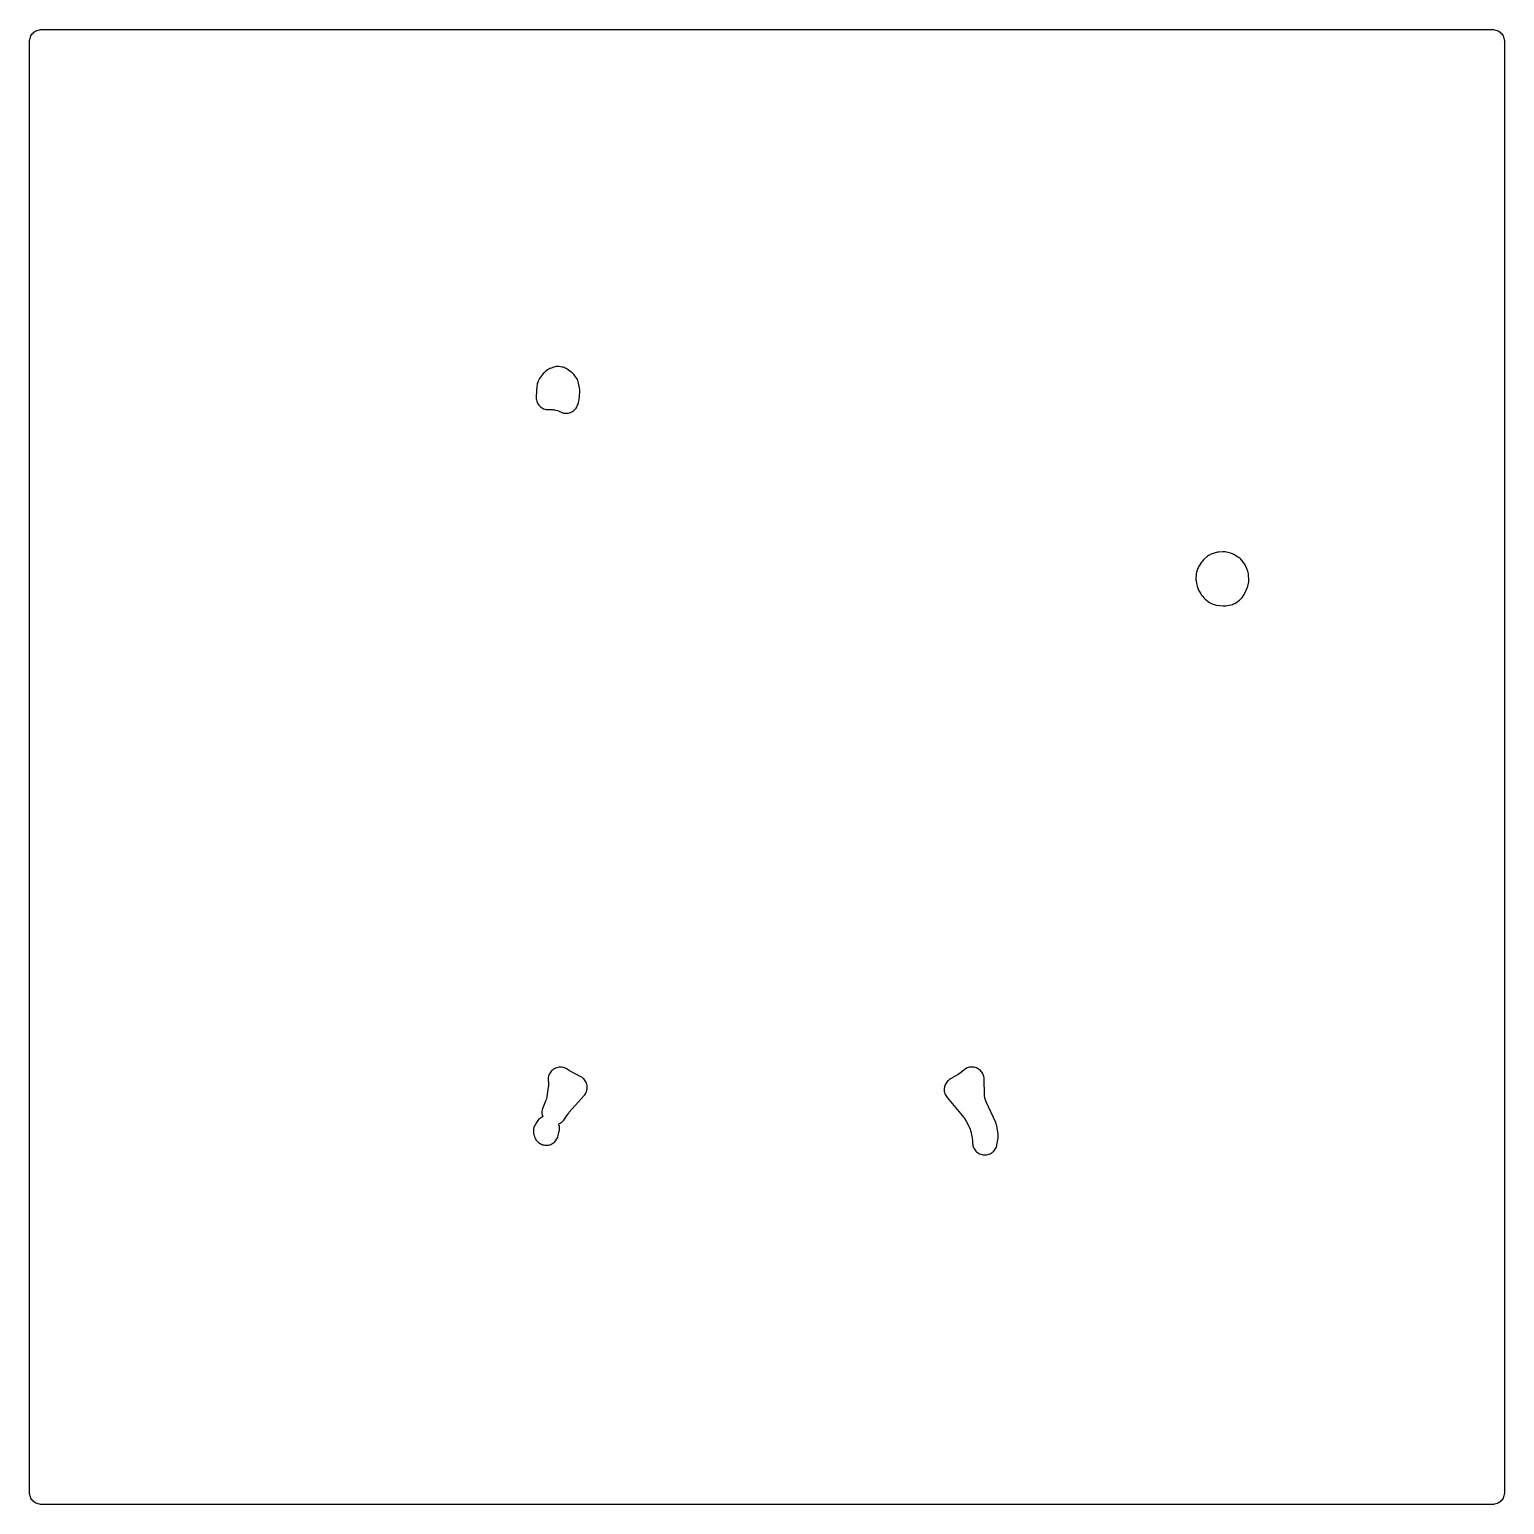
# Model space of a CAD drawing. Header units: millimetres. Extents: x 0 to 300, y 0 to 300.
import ezdxf

# ---------------------------------------------------------------- set-up
doc = ezdxf.new("R2010")
doc.units = ezdxf.units.MM
doc.layers.add('CUT', color=7, linetype='CONTINUOUS')

msp = doc.modelspace()

# ---------------------------------------------------------------- linework, layer by layer
at = {"layer": 'CUT'}
for points in [[(-0.15, 297.5872), (-0.135, 297.8933), (-0.099, 298.1357), (-0.0395, 298.3734), (0.0431, 298.6041), (0.1479, 298.8256), (0.2738, 299.0358), (0.4198, 299.2326), (0.5844, 299.4142), (0.7659, 299.5787), (0.9627, 299.7247), (1.1729, 299.8507), (1.3944, 299.9554), (1.6252, 300.038), (1.8629, 300.0975), (2.1053, 300.1335), (2.4114, 300.1485), (297.5886, 300.1485), (297.8947, 300.1335), (298.1371, 300.0975), (298.3748, 300.038), (298.6056, 299.9554), (298.8271, 299.8507), (299.0373, 299.7247), (299.2341, 299.5787), (299.4156, 299.4142), (299.5802, 299.2326), (299.7262, 299.0358), (299.8521, 298.8256), (299.9569, 298.6041), (300.0395, 298.3734), (300.099, 298.1357), (300.135, 297.8933), (300.15, 297.5872), (300.15, 2.4114), (300.135, 2.1053), (300.099, 1.8629), (300.0395, 1.6252), (299.9569, 1.3944), (299.8521, 1.1729), (299.7262, 0.9627), (299.5802, 0.7659), (299.4156, 0.5844), (299.2341, 0.4198), (299.0373, 0.2738), (298.8271, 0.1479), (298.6056, 0.0431), (298.3748, -0.0395), (298.1371, -0.099), (297.8947, -0.135), (297.5886, -0.15), (2.4114, -0.15), (2.1053, -0.135), (1.8629, -0.099), (1.6252, -0.0395), (1.3944, 0.0431), (1.1729, 0.1479), (0.9627, 0.2738), (0.7659, 0.4198), (0.5844, 0.5844), (0.4198, 0.7659), (0.2738, 0.9627), (0.1479, 1.1729), (0.0431, 1.3944), (-0.0395, 1.6252), (-0.099, 1.8629), (-0.135, 2.1053), (-0.15, 2.4114)], [(103.0042, 225.4364), (102.9984, 225.1974), (103.0155, 224.9588), (103.0553, 224.723), (103.1175, 224.4921), (103.2014, 224.2682), (103.3064, 224.0533), (103.4314, 223.8494), (103.5753, 223.6584), (103.7368, 223.482), (103.9145, 223.3219), (104.1066, 223.1795), (104.3114, 223.0561), (104.5271, 222.9528), (104.7517, 222.8706), (104.9831, 222.8102), (105.2192, 222.7722), (105.4579, 222.757), (105.6969, 222.7646), (105.8207, 222.7745), (105.8505, 222.7762), (106.157, 222.7803), (106.4627, 222.757), (106.4923, 222.7534), (106.6574, 222.7297), (106.7225, 222.7189), (106.9273, 222.6789), (106.9636, 222.6708), (107.3324, 222.5663), (107.6873, 222.4215), (107.7209, 222.4055), (107.9378, 222.2951), (107.9384, 222.2963), (108.1146, 222.2112), (108.3432, 222.1271), (108.5789, 222.0657), (108.8194, 222.0274), (109.0625, 222.0128), (109.3059, 222.0219), (109.5472, 222.0546), (109.7842, 222.1106), (110.0146, 222.1895), (110.2363, 222.2903), (110.4471, 222.4123), (110.645, 222.5542), (110.8282, 222.7147), (110.9949, 222.8923), (111.1435, 223.0852), (111.2727, 223.2917), (111.3811, 223.5097), (111.4678, 223.7373), (111.6134, 224.1835), (111.6839, 224.4482), (111.7251, 224.7191), (111.8858, 226.3878), (111.8974, 226.6282), (111.8857, 226.8686), (111.851, 227.1067), (111.6447, 228.1634), (111.5838, 228.4085), (111.4985, 228.6462), (111.3897, 228.8741), (111.2584, 229.0898), (110.899, 229.6185), (110.7282, 229.8416), (110.5335, 230.0441), (110.3173, 230.2235), (109.2924, 230.9809), (109.1072, 231.1053), (108.9117, 231.2128), (108.7074, 231.3024), (108.4959, 231.3734), (108.2789, 231.4253), (107.9616, 231.4864), (107.6691, 231.5249), (107.3741, 231.5287), (107.2779, 231.5243), (107.0592, 231.5045), (106.843, 231.4657), (106.6311, 231.408), (106.0722, 231.2292), (105.8097, 231.1286), (105.5601, 230.9991), (105.3266, 230.8425), (104.8033, 230.4469), (104.6042, 230.2794), (104.4235, 230.0921), (104.2633, 229.8871), (103.7157, 229.1055), (103.5575, 228.8479), (103.4316, 228.5731), (103.3193, 228.2828), (103.2414, 228.0477), (103.1873, 227.8061), (103.1573, 227.5604)], [(237.3407, 188.4141), (237.3394, 188.2007), (237.3564, 187.9879), (237.4351, 187.3476), (237.484, 187.075), (237.5629, 186.8094), (237.775, 186.2171), (237.8627, 186.0039), (237.9696, 185.7997), (238.302, 185.2303), (238.443, 185.0151), (238.6052, 184.8156), (239.0445, 184.329), (239.2109, 184.1613), (239.3924, 184.0101), (239.8737, 183.6461), (240.1168, 183.4837), (240.3772, 183.3508), (240.7809, 183.1737), (241.0177, 183.0838), (241.2624, 183.0184), (241.5124, 182.978), (242.884, 182.8274), (243.1472, 182.8125), (243.4106, 182.8254), (243.6711, 182.8659), (244.4876, 183.0376), (244.739, 183.1042), (244.9822, 183.1967), (245.2144, 183.3139), (245.7041, 183.5939), (245.9531, 183.7567), (246.1811, 183.9479), (246.4519, 184.2042), (246.6084, 184.3661), (246.7496, 184.5415), (247.0117, 184.8987), (247.1643, 185.1331), (247.2898, 185.3831), (247.814, 186.5923), (247.9039, 186.8326), (247.9686, 187.0808), (248.0463, 187.4566), (248.0797, 187.6604), (248.0961, 187.8663), (248.0955, 188.0729), (248.0519, 189.0606), (248.0239, 189.3393), (247.9649, 189.6131), (247.8756, 189.8785), (247.4723, 190.8871), (247.3538, 191.1411), (247.2077, 191.3801), (247.0357, 191.6014), (246.4369, 192.2885), (246.2481, 192.4828), (246.0395, 192.6555), (245.8134, 192.8046), (245.0226, 193.2666), (244.8061, 193.3793), (244.5796, 193.4704), (244.3453, 193.5389), (243.5303, 193.7347), (243.2994, 193.7788), (243.0654, 193.801), (242.8304, 193.8011), (241.9892, 193.7621), (241.7379, 193.7376), (241.4904, 193.688), (241.2491, 193.6136), (240.4492, 193.3221), (240.2503, 193.2397), (240.0593, 193.1406), (239.8775, 193.0253), (239.7062, 192.8949), (239.0067, 192.3128), (238.8109, 192.1314), (238.6356, 191.9301), (238.4827, 191.7113), (237.8806, 190.7429), (237.7667, 190.5391), (237.6723, 190.3256), (237.5983, 190.1042), (237.4644, 189.6317), (237.4026, 189.3543), (237.3727, 189.0716)], [(102.6207, 74.9066), (102.6581, 74.7605), (102.7406, 74.5324), (102.8449, 74.3135), (102.9699, 74.1056), (103.1144, 73.9108), (103.2771, 73.731), (103.4565, 73.5678), (103.6509, 73.4227), (103.8584, 73.2972), (104.0771, 73.1923), (104.3049, 73.1091), (104.5398, 73.0484), (104.7794, 73.0108), (105.0215, 72.9965), (105.2638, 73.0058), (105.5042, 73.0385), (105.7402, 73.0943), (105.9697, 73.1727), (106.1905, 73.2731), (106.4006, 73.3943), (106.5979, 73.5353), (106.7806, 73.6948), (106.947, 73.8712), (107.0956, 74.063), (107.2248, 74.2682), (107.3336, 74.485), (107.4208, 74.7113), (107.4857, 74.945), (107.4898, 74.9629), (107.7128, 75.845), (107.7607, 76.0817), (107.7854, 76.3219), (107.7869, 76.5634), (107.765, 76.8039), (107.7201, 77.0412), (107.6525, 77.273), (107.6184, 77.3583), (107.6457, 77.3683), (107.8678, 77.475), (108.0784, 77.6031), (108.2753, 77.7513), (108.4567, 77.9182), (108.6208, 78.1022), (108.7659, 78.3014), (109.2977, 79.1124), (109.4572, 79.3372), (109.571, 79.4856), (109.7465, 79.698), (112.7633, 83.0866), (112.9203, 83.2818), (113.057, 83.4918), (113.172, 83.7144), (113.2641, 83.9474), (113.3324, 84.1884), (113.3763, 84.435), (113.3953, 84.6848), (113.3892, 84.9353), (113.358, 85.1839), (113.3021, 85.4281), (113.2221, 85.6655), (113.1186, 85.8937), (112.9929, 86.1104), (112.8461, 86.3134), (112.6798, 86.5007), (112.4955, 86.6704), (112.2952, 86.8208), (112.0808, 86.9505), (109.8074, 88.1738), (109.645, 88.2665), (109.6165, 88.2838), (109.3414, 88.4693), (109.1271, 88.5987), (108.9009, 88.7061), (108.6651, 88.7903), (108.4221, 88.8505), (108.1743, 88.886), (107.9242, 88.8967), (107.6743, 88.8822), (107.4271, 88.8428), (107.185, 88.7789), (106.9506, 88.6911), (106.7261, 88.5803), (106.5138, 88.4477), (106.3158, 88.2944), (106.1342, 88.1221), (105.9707, 87.9325), (105.827, 87.7275), (105.7045, 87.5092), (105.6045, 87.2797), (105.5279, 87.0414), (105.4755, 86.7965), (105.4479, 86.5477), (105.4453, 86.2974), (105.4678, 86.0481), (105.4857, 85.9208), (105.5067, 85.7407), (105.5096, 85.7085), (105.524, 85.3756), (105.5062, 85.0429), (105.5029, 85.0107), (105.4801, 84.8308), (105.1842, 82.8744), (105.1579, 82.722), (105.1526, 82.6948), (105.087, 82.4181), (104.9988, 82.1476), (104.9892, 82.1217), (104.9322, 81.9779), (104.3704, 80.6405), (104.2863, 80.4088), (104.2253, 80.17), (104.1882, 79.9263), (104.1753, 79.6802), (104.1867, 79.434), (104.2222, 79.1901), (104.2816, 78.9509), (104.3456, 78.7711), (104.306, 78.7564), (104.0888, 78.6508), (103.8828, 78.5248), (103.6899, 78.3794), (103.512, 78.2162), (103.3506, 78.0365), (103.2073, 77.8421), (103.0835, 77.6348), (103.0197, 77.5153), (102.8483, 77.2551), (102.7239, 77.0447), (102.6207, 76.8231), (102.5396, 76.5926), (102.4814, 76.3552), (102.4467, 76.1133), (102.4358, 75.8691), (102.4487, 75.6251), (102.4855, 75.3835), (102.5456, 75.1466), (102.6187, 74.9082), (102.6192, 74.9062)], [(187.3264, 86.4852), (187.123, 86.3539), (186.9332, 86.2035), (186.7588, 86.0355), (186.6015, 85.8514), (186.4628, 85.653), (186.3439, 85.4421), (186.246, 85.2207), (186.1699, 84.9908), (186.1165, 84.7546), (186.0861, 84.5144), (186.0791, 84.2724), (186.0956, 84.0308), (186.1354, 83.792), (186.198, 83.5581), (186.283, 83.3314), (186.3896, 83.114), (186.5166, 82.9079), (186.663, 82.715), (190.0653, 78.6578), (190.1941, 78.4953), (190.2162, 78.4657), (190.4459, 78.1206), (190.4646, 78.0888), (190.5648, 77.9072), (191.1563, 76.7614), (191.2306, 76.6091), (191.2433, 76.5816), (191.3606, 76.2931), (191.4514, 75.9952), (191.4589, 75.9658), (191.4972, 75.8008), (191.7174, 74.7445), (191.7633, 74.4754), (191.7878, 74.2918), (191.814, 74.0201), (191.8538, 73.3565), (191.8801, 73.1147), (191.9298, 72.8766), (192.0024, 72.6445), (192.0972, 72.4205), (192.2133, 72.2068), (192.3497, 72.0054), (192.5049, 71.8182), (192.6776, 71.647), (192.8661, 71.4934), (193.0687, 71.3588), (193.2834, 71.2445), (193.5082, 71.1517), (193.7409, 71.0811), (193.9794, 71.0334), (194.2214, 71.0092), (194.4646, 71.0086), (194.7067, 71.0316), (194.9454, 71.078), (195.1785, 71.1474), (195.4038, 71.2392), (195.619, 71.3524), (195.8223, 71.4859), (196.0116, 71.6386), (196.1851, 71.809), (196.3413, 71.9954), (196.4787, 72.1961), (196.5959, 72.4092), (196.6918, 72.6326), (196.7656, 72.8644), (196.8165, 73.1022), (197.0351, 74.4384), (197.0638, 74.6982), (197.0652, 74.9595), (197.0393, 75.2196), (196.7796, 76.9194), (196.7332, 77.1498), (196.6654, 77.3749), (196.5767, 77.5926), (194.6157, 81.8261), (194.5396, 82.0022), (194.5268, 82.0339), (194.4121, 82.3673), (194.339, 82.6806), (194.2944, 83.0303), (194.2918, 83.0645), (194.2823, 83.2561), (194.2036, 86.4757), (194.186, 86.7171), (194.1451, 86.9557), (194.0814, 87.1891), (193.9953, 87.4153), (193.8878, 87.6322), (193.7599, 87.8376), (193.6127, 88.0297), (193.4476, 88.2066), (193.2661, 88.3668), (193.07, 88.5087), (192.8612, 88.6309), (192.6414, 88.7324), (192.4129, 88.8121), (192.1778, 88.8694), (191.9382, 88.9037), (191.6965, 88.9147), (191.4548, 88.9022), (191.2154, 88.8664), (190.9806, 88.8076), (190.7526, 88.7264), (190.5336, 88.6236), (190.3255, 88.5), (190.1303, 88.3569), (189.3041, 87.6874), (189.1884, 87.5973), (189.1674, 87.5816), (188.9259, 87.4153), (188.9037, 87.4013), (188.7782, 87.3254)]]:
    msp.add_lwpolyline(points, close=True, dxfattribs=at)

doc.saveas('drawing.dxf')
